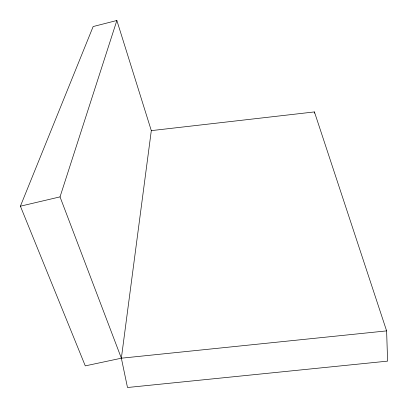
<?xml version="1.0" encoding="UTF-8"?>
<svg xmlns="http://www.w3.org/2000/svg" width="408" height="408" viewBox="0 0 408 408"><rect width="100%" height="100%" fill="white"/><g stroke="black" fill="none" stroke-linecap="round" stroke-linejoin="round"><path stroke-width="0.61" d="M121.36 358.199L151.312 130.626L116.861 20.492L93.151 26.546L20.4 206.188L85.282 365.879L121.36 358.199L386.616 330.888L387.6 361.131L127.49 387.508L121.36 358.199L60.027 196.88L116.861 20.492M20.4 206.188L60.027 196.88M151.312 130.626L314.425 111.925L386.616 330.888M314.425 111.925L314.512 113.184"/></g></svg>
